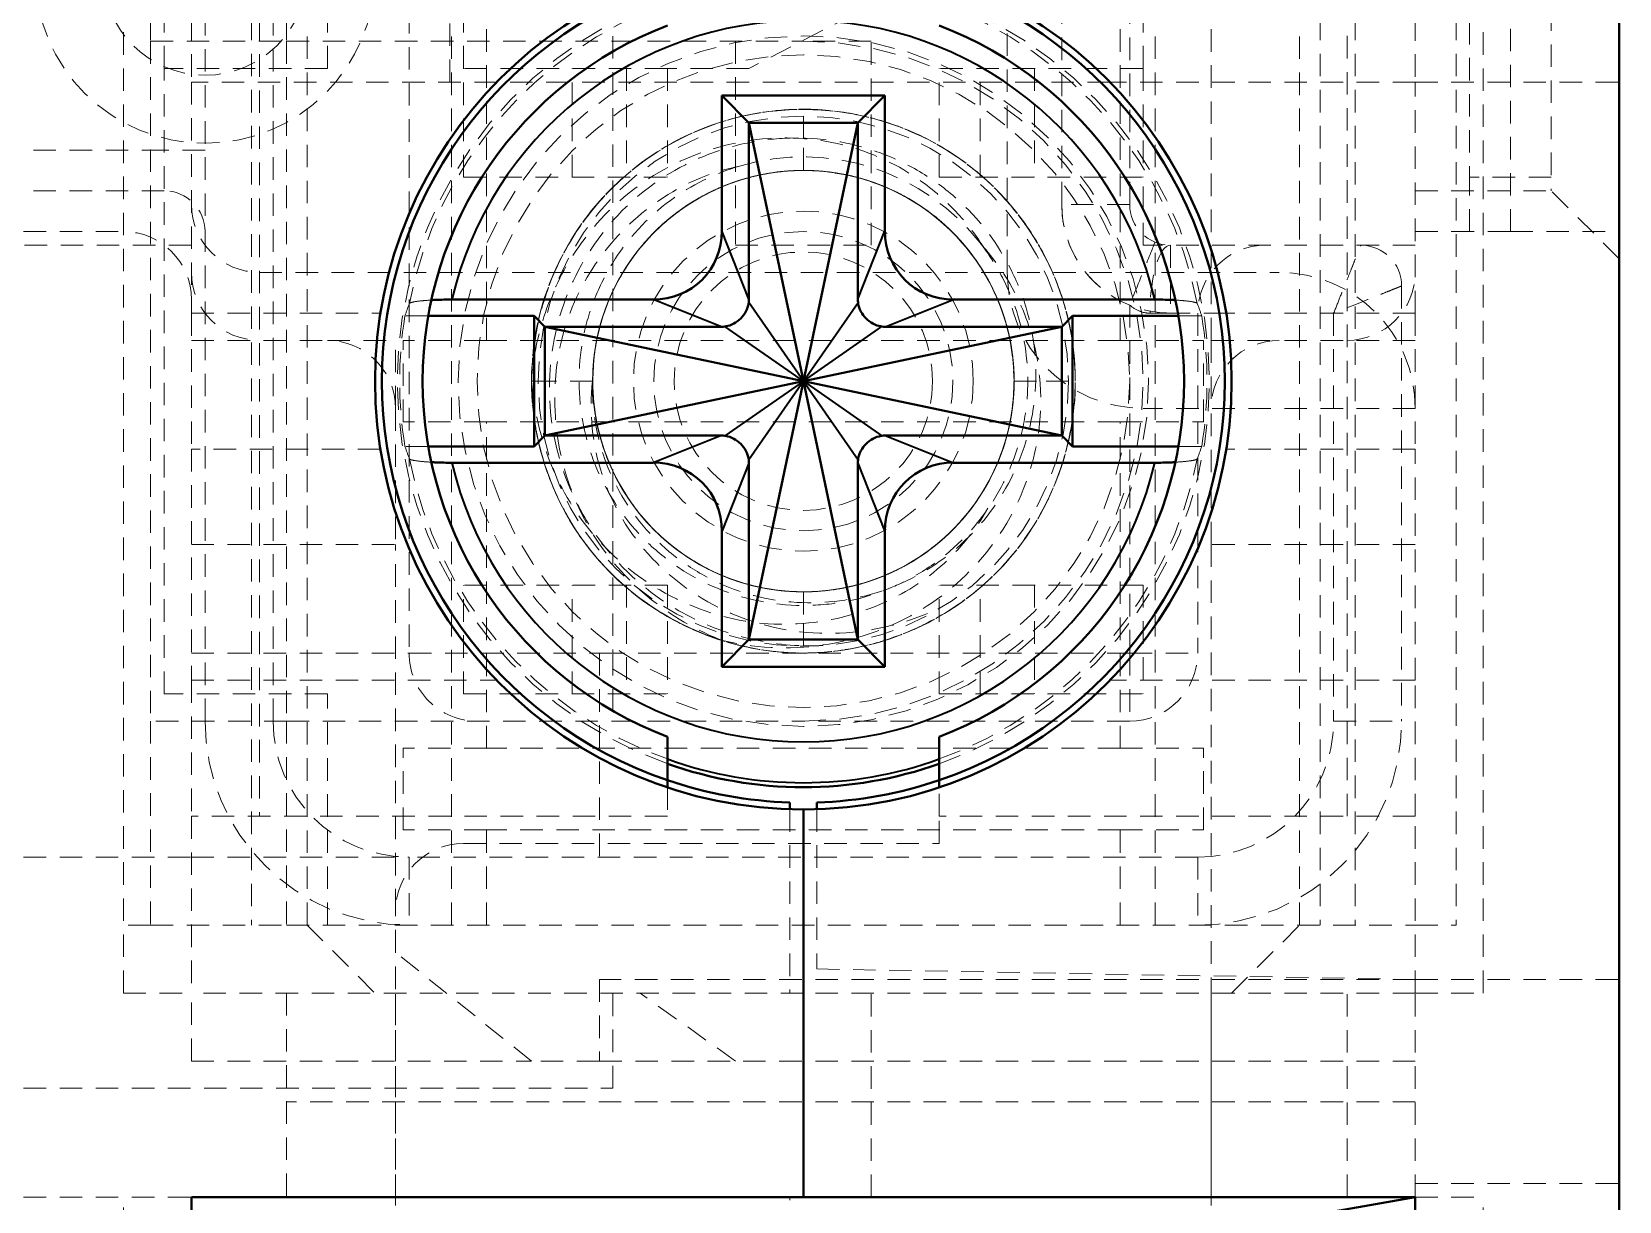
# Model space of a CAD drawing. Header units: inches. Extents: x 6934 to 18973, y 4254 to 7629.
# Drawn here: x 17143.8 to 17155.48, y 4845.72 to 4854.32 of the extents above; entities that cross this region are included whole.
import ezdxf

# ---------------------------------------------------------------- set-up
doc = ezdxf.new("R2010")
doc.units = ezdxf.units.IN
doc.header["$MEASUREMENT"] = 0
doc.linetypes.add('입력 정류부 ASSY$0$DASHED', pattern=[0.2067, 0.1654, -0.0413])
for name, color, linetype, lineweight, true_color in [('입력 정류부 ASSY$0$가려진 것(ISO)', 2, '입력 정류부 ASSY$0$DASHED', 18, 0xffff00), ('입력 정류부 ASSY$0$가려진 좁은 것(ISO)', 2, '입력 정류부 ASSY$0$DASHED', 18, 0xffff00), ('입력 정류부 ASSY$0$가시적인 것(ISO)', 3, 'Continuous', 40, 0x00ff00), ('입력 정류부 ASSY$0$가시적인 좁은 것(ISO)', 3, 'Continuous', 35, 0x00ff00)]:
    doc.layers.add(name, color=color, linetype=linetype, lineweight=lineweight, true_color=true_color)

# ---------------------------------------------------------------- blocks, each defined once
blk = doc.blocks.new('입력 정류부 ASSY')
at = {"layer": '입력 정류부 ASSY$0$가려진 것(ISO)'}
for p, q in [((491.004, 589.24), (491.004, 602.69)), ((492.504, 602.69), (492.504, 589.74)), ((497.904, 594.04), (497.904, 596.74)), ((500.604, 592.84), (500.604, 596.64)), ((497.804, 593.04), (497.804, 596.44)), ((500.904, 596.34), (500.904, 593.14)), ((500.304, 596.24), (500.304, 593.24)), ((490.404, 587.24), (490.404, 596.04)), ((500.404, 587.24), (500.404, 596.04)), ((490.604, 595.74), (490.604, 594.24)), ((491.904, 594.04), (491.904, 595.74)), ((500.204, 595.74), (500.204, 587.74)), ((492.904, 594.04), (492.904, 595.54)), ((497.904, 595.54), (495.004, 594.04)), ((496.904, 592.54), (496.904, 595.54)), ((498.404, 592.04), (498.404, 595.54)), ((492.804, 593.94), (492.804, 595.34)), ((491.754, 587.74), (491.754, 595.104)), ((499.054, 587.74), (499.054, 595.104)), ((490.904, 594.94), (490.904, 593.94)), ((499.904, 594.94), (499.904, 593.94)), ((490.604, 594.24), (491.604, 594.24)), ((490.604, 594.24), (490.604, 589.24)), ((491.604, 594.24), (491.604, 589.24)), ((491.604, 594.24), (495.404, 594.24)), ((494.904, 594.24), (494.904, 592.74)), ((495.904, 594.24), (495.404, 594.24)), ((495.904, 592.74), (495.904, 594.24)), ((491.904, 594.04), (490.704, 594.04)), ((490.704, 589.44), (490.704, 594.04)), ((492.904, 593.24), (492.904, 594.04)), ((494.404, 594.04), (492.904, 594.04)), ((493.704, 593.24), (493.704, 594.04)), ((495.004, 594.04), (494.404, 594.04)), ((494.404, 594.04), (494.404, 593.24)), ((496.404, 593.24), (496.404, 594.04)), ((497.904, 594.04), (496.404, 594.04)), ((497.104, 594.04), (497.104, 593.24)), ((497.904, 594.04), (497.904, 593.24)), ((490.904, 593.94), (490.904, 592.24)), ((493.15, 593.94), (490.904, 593.94)), ((497.659, 593.94), (493.15, 593.94)), ((499.904, 593.94), (497.659, 593.94)), ((499.904, 592.24), (499.904, 593.94)), ((499.904, 593.94), (501.404, 593.94)), ((492.904, 593.24), (494.404, 593.24)), ((496.404, 593.24), (497.904, 593.24)), ((497.904, 592.74), (497.904, 593.24)), ((500.304, 592.84), (500.304, 593.24)), ((500.904, 593.24), (500.304, 593.24)), ((490.704, 593.14), (488.05, 593.14)), ((499.904, 593.14), (500.904, 593.14)), ((501.404, 592.64), (500.904, 593.14)), ((489.404, 592.84), (490.404, 592.84)), ((490.904, 592.74), (489.404, 592.74)), ((494.904, 592.74), (495.904, 592.74)), ((499.904, 592.74), (497.904, 592.74)), ((499.904, 592.84), (500.204, 592.84)), ((500.604, 592.84), (500.204, 592.84)), ((500.604, 592.84), (501.404, 592.84)), ((491.404, 592.54), (498.904, 592.54)), ((499.804, 592.44), (499.804, 589.24)), ((490.904, 592.24), (490.904, 591.24)), ((490.904, 592.24), (492.294, 592.24)), ((492.646, 592.22), (492.475, 592.22)), ((498.334, 592.22), (498.163, 592.22)), ((498.304, 592.24), (498.304, 589.74)), ((499.904, 592.24), (498.514, 592.24)), ((499.904, 592.24), (499.904, 591.24)), ((490.904, 592.04), (491.904, 592.04)), ((491.904, 592.04), (492.404, 592.04)), ((492.404, 591.54), (492.404, 592.04)), ((492.462, 591.44), (492.462, 592.04)), ((493.075, 592.04), (492.462, 592.04)), ((497.734, 592.04), (493.075, 592.04)), ((497.734, 592.04), (498.346, 592.04)), ((498.346, 591.44), (498.346, 592.04)), ((498.404, 592.04), (498.404, 591.54)), ((498.404, 592.04), (498.904, 592.04)), ((499.904, 592.04), (498.904, 592.04)), ((492.404, 591.54), (492.404, 590.54)), ((499.904, 591.54), (497.904, 591.54)), ((498.404, 590.54), (498.404, 591.54)), ((493.075, 591.44), (492.462, 591.44)), ((497.734, 591.44), (493.075, 591.44)), ((497.734, 591.44), (498.346, 591.44)), ((490.904, 591.24), (490.904, 589.54)), ((492.294, 591.24), (490.904, 591.24)), ((492.646, 591.26), (492.475, 591.26)), ((498.334, 591.26), (498.163, 591.26)), ((499.904, 591.24), (498.514, 591.24)), ((499.904, 589.54), (499.904, 591.24)), ((490.904, 590.54), (492.404, 590.54)), ((492.404, 587.84), (492.404, 590.54)), ((499.904, 590.54), (498.404, 590.54)), ((498.404, 590.54), (498.404, 585.677)), ((492.904, 589.44), (492.904, 590.24)), ((494.404, 590.24), (492.904, 590.24)), ((493.704, 589.44), (493.704, 590.24)), ((494.404, 590.24), (494.404, 589.44)), ((496.404, 589.44), (496.404, 590.24)), ((497.904, 590.24), (496.404, 590.24)), ((497.104, 590.24), (497.104, 589.44)), ((497.904, 590.24), (497.904, 589.44)), ((490.904, 589.74), (492.504, 589.74)), ((493.904, 589.74), (493.904, 588.24)), ((490.904, 589.54), (490.904, 588.54)), ((490.904, 589.54), (493.15, 589.54)), ((499.904, 589.54), (497.659, 589.54)), ((499.904, 588.54), (499.904, 589.54)), ((491.904, 589.44), (490.704, 589.44)), ((491.904, 587.74), (491.904, 589.44)), ((492.904, 589.44), (494.404, 589.44)), ((496.404, 589.44), (497.904, 589.44)), ((490.604, 589.24), (490.604, 587.74)), ((491.604, 589.24), (490.604, 589.24)), ((491.604, 589.24), (495.404, 589.24)), ((497.804, 589.24), (495.404, 589.24)), ((492.462, 588.44), (492.462, 589.04)), ((493.075, 589.04), (492.462, 589.04)), ((497.734, 589.04), (493.075, 589.04)), ((497.734, 589.04), (498.346, 589.04)), ((498.346, 588.44), (498.346, 589.04)), ((494.404, 588.753), (494.404, 588.54)), ((496.404, 588.54), (496.404, 588.753)), ((490.904, 588.54), (490.904, 587.24)), ((494.404, 588.54), (490.904, 588.54)), ((495.304, 588.592), (495.304, 587.24)), ((495.504, 588.592), (495.504, 587.417)), ((496.404, 588.34), (496.404, 588.54)), ((499.904, 588.54), (496.404, 588.54)), ((499.904, 587.24), (499.904, 588.54)), ((493.075, 588.44), (492.462, 588.44)), ((497.734, 588.44), (493.075, 588.44)), ((497.734, 588.44), (498.346, 588.44)), ((492.904, 588.34), (496.404, 588.34)), ((489.404, 588.24), (490.904, 588.24)), ((490.904, 588.24), (492.504, 588.24)), ((492.404, 587.54), (492.404, 587.84)), ((490.604, 587.74), (491.604, 587.74)), ((491.604, 587.74), (499.904, 587.74)), ((491.754, 587.74), (492.254, 587.24)), ((498.554, 587.24), (499.054, 587.74)), ((499.904, 587.74), (500.204, 587.74)), ((493.404, 586.74), (492.404, 587.54)), ((492.404, 585.677), (492.404, 587.54)), ((495.504, 587.417), (499.904, 587.34)), ((493.904, 587.34), (493.904, 586.74)), ((499.904, 587.34), (493.904, 587.34)), ((499.904, 587.34), (501.404, 587.34)), ((490.404, 587.24), (490.904, 587.24)), ((490.904, 586.74), (490.904, 587.24)), ((495.404, 587.24), (490.904, 587.24)), ((491.604, 587.24), (491.604, 585.74)), ((492.404, 585.74), (492.404, 587.24)), ((494.004, 586.54), (494.004, 587.24)), ((494.904, 586.74), (494.204, 587.24)), ((499.904, 587.24), (495.404, 587.24)), ((498.404, 585.74), (498.404, 587.24)), ((498.404, 585.74), (498.404, 587.24)), ((499.404, 585.74), (499.404, 587.24)), ((499.904, 585.74), (499.904, 587.24)), ((499.904, 585.74), (499.904, 587.24)), ((499.904, 587.24), (500.404, 587.24)), ((490.904, 586.74), (493.404, 586.74)), ((493.904, 586.74), (493.404, 586.74)), ((493.904, 586.74), (494.904, 586.74)), ((499.904, 586.74), (494.904, 586.74)), ((489.404, 586.54), (494.004, 586.54)), ((499.904, 586.44), (491.604, 586.44)), ((489.404, 585.74), (490.904, 585.74)), ((490.404, 576.74), (490.404, 585.74)), ((495.304, 584.389), (495.304, 585.74)), ((499.904, 585.84), (501.404, 585.84)), ((499.904, 585.74), (500.404, 585.74)), ((500.404, 576.74), (500.404, 585.74))]:
    blk.add_line(p, q, dxfattribs=at)
for centre, radius in [((491.004, 594.74), 0.75), ((495.404, 591.74), 2.539), ((495.404, 591.74), 2.4), ((495.404, 591.74), 1.95), ((495.404, 591.74), 1.25), ((495.404, 591.74), 1.1), ((495.404, 591.74), 0.95)]:
    blk.add_circle(centre, radius, dxfattribs=at)
for centre, radius, start, end in [((495.404, 591.74), 2.986, 109.5668, 250.4332), ((495.404, 591.74), 2.986, 289.5668, 70.4332), ((495.404, 591.74), 2.5, 270, 90), ((495.404, 591.74), 1.65, 37.486, 106.5238), ((495.404, 591.74), 1.55, 180.0859, 180), ((490.704, 592.84), 0.3, 0.0041, 90), ((491.404, 593.04), 0.5, 180, 270), ((498.104, 593.04), 0.3, 180, 270), ((490.404, 592.34), 0.5, 0, 90), ((498.804, 592.24), 0.5, 90.0006, 180), ((499.504, 592.44), 0.3, 0, 90), ((491.404, 592.54), 0.5, 180, 270), ((497.904, 592.54), 1, 180, 270), ((498.904, 591.54), 1, 0, 90), ((499.404, 592.54), 0.5, 270, 0), ((495.404, 591.74), 2.969, 170.6948, 189.3052), ((495.404, 591.74), 2.969, 350.6948, 9.3052), ((491.904, 591.54), 0.5, 0, 90), ((498.904, 591.54), 0.5, 90, 180), ((493.004, 589.74), 0.5, 180, 270.0001), ((497.804, 589.74), 0.5, 270, 0), ((492.504, 589.24), 1.5, 180, 270), ((498.304, 589.24), 1.5, 270, 360), ((492.904, 587.84), 0.5, 90, 180)]:
    blk.add_arc(centre, radius, start, end, dxfattribs=at)
for centre, major_axis, start_param, end_param in [((760.957, 591.338), (-268.637, -0.023), 6.245907, 6.249295), ((229.851, 591.338), (268.637, -0.023), 0.03389, 0.037279), ((760.957, 592.143), (-268.637, 0.023), 0.03389, 0.037279), ((229.851, 592.143), (268.637, 0.023), 6.245907, 6.249295)]:
    blk.add_ellipse(centre, major_axis=major_axis, ratio=0.099501, start_param=start_param, end_param=end_param, dxfattribs=at)
for points, knots in [([(493.406, 591.74), (493.406, 591.589), (493.423, 591.438), (493.49, 591.149), (493.537, 591.012), (493.654, 590.765), (493.721, 590.653), (493.876, 590.444), (493.963, 590.348), (494.259, 590.082), (494.496, 589.941), (494.873, 589.809), (495, 589.778), (495.424, 589.718), (495.67, 589.751), (496.095, 589.848), (496.337, 589.955), (496.668, 590.185), (496.778, 590.28), (497.065, 590.591), (497.198, 590.824), (497.322, 591.168), (497.353, 591.282), (497.403, 591.573), (497.411, 591.753), (497.368, 592.224), (497.279, 592.468), (497.077, 592.854), (496.945, 593.031), (496.688, 593.279), (496.578, 593.364), (496.305, 593.536), (496.136, 593.61), (495.707, 593.733), (495.439, 593.754), (495.016, 593.708), (494.855, 593.67), (494.443, 593.516), (494.24, 593.378), (493.947, 593.119), (493.823, 592.976), (493.632, 592.679), (493.559, 592.528), (493.411, 592.085), (493.396, 591.823), (493.421, 591.459), (493.448, 591.307), (493.529, 591.038), (493.577, 590.921), (493.68, 590.724), (493.73, 590.642), (493.842, 590.488), (493.904, 590.415), (494.06, 590.255), (494.158, 590.173), (494.481, 589.95), (494.729, 589.841), (495.082, 589.765), (495.177, 589.751), (495.394, 589.737), (495.516, 589.74), (495.763, 589.77), (495.888, 589.797), (496.163, 589.885), (496.311, 589.953), (496.63, 590.148), (496.833, 590.309), (497.167, 590.761), (497.282, 591.008), (497.384, 591.425), (497.403, 591.586), (497.403, 591.901), (497.386, 592.053), (497.315, 592.348), (497.264, 592.489), (497.08, 592.858), (496.917, 593.072), (496.624, 593.329), (496.522, 593.403), (496.299, 593.534), (496.178, 593.589), (495.934, 593.672), (495.81, 593.701), (495.528, 593.74), (495.369, 593.744), (494.999, 593.709), (494.745, 593.652), (494.315, 593.427), (494.161, 593.316), (493.823, 592.993), (493.675, 592.771), (493.468, 592.305), (493.412, 592.051), (493.401, 591.53), (493.446, 591.268), (493.624, 590.8), (493.757, 590.57), (494.066, 590.247), (494.189, 590.145), (494.468, 589.967), (494.625, 589.893), (494.788, 589.839)], [-3.390178, -3.390178, -3.390178, -3.390178, -3.371636, -3.371636, -3.353997, -3.353997, -3.338157, -3.338157, -3.322382, -3.322382, -3.289638, -3.289638, -3.273696, -3.273696, -3.237281, -3.237281, -3.184004, -3.184004, -3.154198, -3.154198, -3.097138, -3.097138, -3.070006, -3.070006, -3.029066, -3.029066, -2.960825, -2.960825, -2.892156, -2.892156, -2.848915, -2.848915, -2.790998, -2.790998, -2.707711, -2.707711, -2.655539, -2.655539, -2.56855, -2.56855, -2.487686, -2.487686, -2.416001, -2.416001, -2.286286, -2.286286, -2.191721, -2.191721, -2.113793, -2.113793, -2.054865, -2.054865, -1.996119, -1.996119, -1.91739, -1.91739, -1.753633, -1.753633, -1.694344, -1.694344, -1.618881, -1.618881, -1.539938, -1.539938, -1.439192, -1.439192, -1.307156, -1.307156, -1.188354, -1.188354, -1.11572, -1.11572, -1.047455, -1.047455, -0.980954, -0.980954, -0.86399, -0.86399, -0.807694, -0.807694, -0.748738, -0.748738, -0.691828, -0.691828, -0.621275, -0.621275, -0.525499, -0.525499, -0.46514, -0.46514, -0.375145, -0.375145, -0.280571, -0.280571, -0.186369, -0.186369, -0.099543, -0.099543, -0.051517, -0.051517, 0, 0, 0, 0]), ([(493.405, 591.741), (493.405, 591.543), (493.435, 591.346), (493.55, 590.968), (493.634, 590.788), (493.818, 590.515), (493.903, 590.414), (494.165, 590.155), (494.379, 590.002), (494.778, 589.835), (494.927, 589.792), (495.206, 589.746), (495.333, 589.738), (495.72, 589.75), (495.979, 589.809), (496.359, 589.976), (496.492, 590.055), (496.719, 590.228), (496.815, 590.318), (497.071, 590.608), (497.202, 590.831), (497.352, 591.251), (497.417, 591.506), (497.39, 592.079), (497.331, 592.34), (497.151, 592.724), (497.074, 592.851), (496.904, 593.069), (496.816, 593.162), (496.522, 593.418), (496.29, 593.55), (495.924, 593.675), (495.801, 593.704), (495.373, 593.764), (495.119, 593.727), (494.682, 593.623), (494.454, 593.514), (493.997, 593.198), (493.832, 592.99), (493.6, 592.631), (493.495, 592.392), (493.417, 591.995), (493.404, 591.868), (493.404, 591.614), (493.417, 591.487), (493.491, 591.107), (493.591, 590.861), (493.873, 590.429), (494.05, 590.246), (494.366, 590.027), (494.478, 589.964), (494.786, 589.828), (494.988, 589.774), (495.455, 589.724), (495.715, 589.748), (496.195, 589.889), (496.432, 590.004), (496.751, 590.257), (496.844, 590.347), (497.016, 590.548), (497.093, 590.661), (497.282, 591.008), (497.362, 591.262), (497.42, 591.774), (497.4, 592.028), (497.296, 592.399), (497.25, 592.519), (497.097, 592.824), (496.972, 592.998), (496.732, 593.242), (496.631, 593.326), (496.316, 593.537), (496.085, 593.635), (495.573, 593.751), (495.307, 593.753), (494.931, 593.688), (494.802, 593.651), (494.436, 593.508), (494.214, 593.366), (493.837, 593.01), (493.688, 592.799), (493.526, 592.431), (493.482, 592.296), (493.423, 592.02), (493.408, 591.88), (493.407, 591.74)], [0.000007, 0.000007, 0.000007, 0.000007, 0.059582, 0.059582, 0.118821, 0.118821, 0.158155, 0.158155, 0.229336, 0.229336, 0.268735, 0.268735, 0.301028, 0.301028, 0.366976, 0.366976, 0.406311, 0.406311, 0.439283, 0.439283, 0.504207, 0.504207, 0.552518, 0.552518, 0.589706, 0.589706, 0.609756, 0.609756, 0.626991, 0.626991, 0.662667, 0.662667, 0.679781, 0.679781, 0.721417, 0.721417, 0.783482, 0.783482, 0.869921, 0.869921, 0.97609, 0.97609, 1.024938, 1.024938, 1.073527, 1.073527, 1.173463, 1.173463, 1.271705, 1.271705, 1.321067, 1.321067, 1.401021, 1.401021, 1.502193, 1.502193, 1.59454, 1.59454, 1.637187, 1.637187, 1.682247, 1.682247, 1.768915, 1.768915, 1.854267, 1.854267, 1.897098, 1.897098, 1.967955, 1.967955, 2.011749, 2.011749, 2.094026, 2.094026, 2.186933, 2.186933, 2.23734, 2.23734, 2.334908, 2.334908, 2.433523, 2.433523, 2.487015, 2.487015, 2.540015, 2.540015, 2.540015, 2.540015]), ([(496.738, 592.712), (496.681, 592.804), (496.615, 592.891), (496.455, 593.064), (496.36, 593.148), (496.12, 593.316), (495.922, 593.427), (495.451, 593.532), (495.216, 593.546), (494.731, 593.463), (494.505, 593.377), (494.04, 593.089), (493.872, 592.894), (493.665, 592.61), (493.58, 592.45), (493.456, 592.106), (493.417, 591.925), (493.405, 591.741)], [0.0045848, 0.0045848, 0.0045848, 0.0045848, 0.0372467, 0.0372467, 0.0751879, 0.0751879, 0.1248691, 0.1248691, 0.1621487, 0.1621487, 0.1969453, 0.1969453, 0.2422713, 0.2422713, 0.2904655, 0.2904655, 0.3390433, 0.3390433, 0.3390433, 0.3390433]), ([(493.854, 591.738), (493.85, 591.604), (493.863, 591.471), (493.923, 591.209), (493.97, 591.083), (494.128, 590.782), (494.259, 590.619), (494.498, 590.419), (494.584, 590.36), (494.861, 590.208), (495.064, 590.143), (495.486, 590.097), (495.699, 590.115), (496.107, 590.231), (496.3, 590.329), (496.641, 590.595), (496.784, 590.762), (497.002, 591.145), (497.073, 591.358), (497.128, 591.8), (497.112, 592.025), (497.024, 592.348), (496.984, 592.453), (496.839, 592.746), (496.703, 592.933), (496.433, 593.168), (496.339, 593.235), (496.14, 593.35), (496.034, 593.398), (495.708, 593.508), (495.478, 593.539), (495.133, 593.519), (495.018, 593.501), (494.792, 593.442), (494.682, 593.402), (494.361, 593.249), (494.169, 593.105), (493.847, 592.746), (493.722, 592.535), (493.562, 592.081), (493.528, 591.841), (493.55, 591.359), (493.609, 591.121), (493.763, 590.789), (493.826, 590.681), (494.044, 590.382), (494.226, 590.214), (494.579, 589.994), (494.735, 589.924), (495.063, 589.826), (495.233, 589.799), (495.404, 589.794)], [-1.467475, -1.467475, -1.467475, -1.467475, -1.421358, -1.421358, -1.374964, -1.374964, -1.303542, -1.303542, -1.267757, -1.267757, -1.194711, -1.194711, -1.122411, -1.122411, -1.049221, -1.049221, -0.974178, -0.974178, -0.897563, -0.897563, -0.821369, -0.821369, -0.782976, -0.782976, -0.709701, -0.709701, -0.675322, -0.675322, -0.64062, -0.64062, -0.571763, -0.571763, -0.536741, -0.536741, -0.501709, -0.501709, -0.430115, -0.430115, -0.35782, -0.35782, -0.286329, -0.286329, -0.213765, -0.213765, -0.176539, -0.176539, -0.102866, -0.102866, -0.051425, -0.051425, -0.000047, -0.000047, -0.000047, -0.000047]), ([(494.788, 589.84), (494.583, 589.924), (494.391, 590.041), (494.082, 590.309), (493.935, 590.472), (493.694, 590.902), (493.617, 591.145), (493.562, 591.619), (493.576, 591.85), (493.697, 592.312), (493.805, 592.508), (494.044, 592.83), (494.2, 592.977), (494.557, 593.209), (494.743, 593.283), (494.935, 593.321)], [0.0000368, 0.0000368, 0.0000368, 0.0000368, 0.066496, 0.066496, 0.1229128, 0.1229128, 0.1807284, 0.1807284, 0.2333007, 0.2333007, 0.29152, 0.29152, 0.3555191, 0.3555191, 0.4215744, 0.4215744, 0.4215744, 0.4215744]), ([(494.935, 593.322), (494.752, 593.268), (494.58, 593.183), (494.256, 592.944), (494.111, 592.787), (493.943, 592.515), (493.896, 592.418), (493.821, 592.218), (493.794, 592.115), (493.742, 591.8), (493.748, 591.586), (493.818, 591.275), (493.851, 591.173), (493.972, 590.898), (494.082, 590.735), (494.291, 590.518), (494.372, 590.449), (494.546, 590.327), (494.638, 590.275), (494.93, 590.146), (495.14, 590.098), (495.46, 590.088), (495.567, 590.095), (495.881, 590.146), (496.081, 590.221), (496.354, 590.386), (496.44, 590.451), (496.597, 590.595), (496.669, 590.675), (496.857, 590.93), (496.949, 591.122), (497.028, 591.429), (497.045, 591.535), (497.063, 591.831), (497.041, 592.022), (496.959, 592.302), (496.922, 592.395), (496.831, 592.575), (496.777, 592.661), (496.716, 592.742)], [-0.8404494, -0.8404494, -0.8404494, -0.8404494, -0.783137, -0.783137, -0.7194337, -0.7194337, -0.687226, -0.687226, -0.6552146, -0.6552146, -0.5913606, -0.5913606, -0.5594308, -0.5594308, -0.5008563, -0.5008563, -0.4689192, -0.4689192, -0.4371665, -0.4371665, -0.3730272, -0.3730272, -0.3409886, -0.3409886, -0.2773983, -0.2773983, -0.2451589, -0.2451589, -0.21318, -0.21318, -0.1498121, -0.1498121, -0.1178841, -0.1178841, -0.0605763, -0.0605763, -0.0304348, -0.0304348, -0.0000152, -0.0000152, -0.0000152, -0.0000152]), ([(495.404, 593.29), (495.282, 593.29), (495.16, 593.276), (494.921, 593.218), (494.806, 593.175), (494.522, 593.028), (494.363, 592.904), (494.073, 592.571), (493.984, 592.38), (493.872, 592.04), (493.844, 591.844), (493.871, 591.436), (493.926, 591.235), (494.106, 590.869), (494.23, 590.708), (494.535, 590.443), (494.711, 590.34), (495.127, 590.196), (495.336, 590.183), (495.7, 590.207), (495.892, 590.256), (496.253, 590.427), (496.42, 590.553), (496.654, 590.813), (496.779, 590.98), (496.931, 591.409), (496.961, 591.612), (496.943, 592.022), (496.892, 592.219), (496.719, 592.582), (496.602, 592.743), (496.289, 593.034), (496.103, 593.134), (495.781, 593.252), (495.583, 593.298), (495.148, 593.282), (494.946, 593.234), (494.574, 593.065), (494.408, 592.945), (494.135, 592.65), (494.028, 592.479), (493.869, 592.067), (493.851, 591.856), (493.86, 591.555), (493.883, 591.348), (494.067, 590.931), (494.187, 590.761), (494.452, 590.507), (494.617, 590.383), (495.03, 590.224), (495.23, 590.188), (495.667, 590.194), (495.866, 590.252), (496.199, 590.397), (496.363, 590.507), (496.637, 590.781), (496.748, 590.945), (496.893, 591.278), (496.95, 591.477), (496.957, 591.914), (496.921, 592.115), (496.761, 592.528), (496.637, 592.693), (496.384, 592.957), (496.213, 593.077), (495.796, 593.261), (495.589, 593.284), (495.288, 593.294), (495.078, 593.275), (494.666, 593.117), (494.495, 593.01), (494.199, 592.736), (494.079, 592.57), (493.911, 592.198), (493.863, 591.997), (493.847, 591.562), (493.892, 591.364), (494.01, 591.042), (494.11, 590.856), (494.401, 590.543), (494.563, 590.425), (494.925, 590.252), (495.122, 590.202), (495.532, 590.183), (495.735, 590.214), (496.165, 590.366), (496.332, 590.491), (496.592, 590.725), (496.717, 590.892), (496.889, 591.253), (496.937, 591.445), (496.961, 591.809), (496.949, 592.018), (496.804, 592.434), (496.702, 592.609), (496.437, 592.915), (496.275, 593.038), (495.909, 593.219), (495.709, 593.273), (495.3, 593.301), (495.105, 593.272), (494.765, 593.161), (494.573, 593.072), (494.24, 592.782), (494.116, 592.623), (493.97, 592.339), (493.926, 592.223), (493.869, 591.985), (493.855, 591.863), (493.855, 591.74)], [-3.71751, -3.71751, -3.71751, -3.71751, -3.680765, -3.680765, -3.643813, -3.643813, -3.584064, -3.584064, -3.510267, -3.510267, -3.424595, -3.424595, -3.339463, -3.339463, -3.254377, -3.254377, -3.171458, -3.171458, -3.071401, -3.071401, -2.95727, -2.95727, -2.837433, -2.837433, -2.752805, -2.752805, -2.685785, -2.685785, -2.616291, -2.616291, -2.550204, -2.550204, -2.471868, -2.471868, -2.398672, -2.398672, -2.334832, -2.334832, -2.270057, -2.270057, -2.207551, -2.207551, -2.130572, -2.130572, -2.067948, -2.067948, -2.017175, -2.017175, -1.976711, -1.976711, -1.943475, -1.943475, -1.903979, -1.903979, -1.85879, -1.85879, -1.813602, -1.813602, -1.774105, -1.774105, -1.740869, -1.740869, -1.700406, -1.700406, -1.649633, -1.649633, -1.587009, -1.587009, -1.510029, -1.510029, -1.447524, -1.447524, -1.382749, -1.382749, -1.318909, -1.318909, -1.245713, -1.245713, -1.167376, -1.167376, -1.10129, -1.10129, -1.031796, -1.031796, -0.964776, -0.964776, -0.880148, -0.880148, -0.760311, -0.760311, -0.64618, -0.64618, -0.546123, -0.546123, -0.463204, -0.463204, -0.378118, -0.378118, -0.292986, -0.292986, -0.207313, -0.207313, -0.133516, -0.133516, -0.073768, -0.073768, -0.036816, -0.036816, -0.000071, -0.000071, -0.000071, -0.000071]), ([(496.954, 591.74), (496.954, 591.863), (496.94, 591.985), (496.882, 592.223), (496.839, 592.339), (496.692, 592.623), (496.568, 592.782), (496.235, 593.072), (496.044, 593.161), (495.704, 593.272), (495.508, 593.301), (495.1, 593.273), (494.899, 593.219), (494.534, 593.038), (494.372, 592.915), (494.107, 592.609), (494.005, 592.434), (493.86, 592.018), (493.847, 591.809), (493.871, 591.445), (493.92, 591.253), (494.091, 590.892), (494.217, 590.725), (494.477, 590.491), (494.644, 590.366), (495.073, 590.214), (495.276, 590.183), (495.686, 590.202), (495.884, 590.252), (496.246, 590.425), (496.407, 590.543), (496.698, 590.856), (496.798, 591.042), (496.916, 591.364), (496.962, 591.562), (496.946, 591.997), (496.898, 592.198), (496.729, 592.57), (496.609, 592.736), (496.314, 593.01), (496.143, 593.117), (495.731, 593.275), (495.52, 593.294), (495.219, 593.284), (495.012, 593.261), (494.595, 593.077), (494.425, 592.957), (494.171, 592.693), (494.047, 592.528), (493.888, 592.115), (493.852, 591.914), (493.858, 591.477), (493.916, 591.278), (494.061, 590.945), (494.171, 590.781), (494.445, 590.507), (494.609, 590.397), (494.942, 590.252), (495.141, 590.194), (495.578, 590.188), (495.779, 590.224), (496.192, 590.383), (496.357, 590.507), (496.622, 590.761), (496.742, 590.931), (496.925, 591.348), (496.948, 591.555), (496.958, 591.856), (496.939, 592.067), (496.781, 592.479), (496.674, 592.65), (496.4, 592.945), (496.234, 593.065), (495.862, 593.234), (495.661, 593.282), (495.226, 593.298), (495.028, 593.252), (494.706, 593.134), (494.52, 593.034), (494.207, 592.743), (494.089, 592.582), (493.916, 592.219), (493.866, 592.022), (493.847, 591.612), (493.878, 591.409), (494.03, 590.98), (494.155, 590.813), (494.389, 590.553), (494.556, 590.427), (494.917, 590.256), (495.109, 590.207), (495.473, 590.183), (495.682, 590.196), (496.098, 590.34), (496.274, 590.443), (496.579, 590.708), (496.702, 590.869), (496.883, 591.235), (496.937, 591.436), (496.965, 591.844), (496.936, 592.04), (496.825, 592.38), (496.736, 592.571), (496.446, 592.904), (496.287, 593.028), (496.003, 593.175), (495.887, 593.218), (495.649, 593.276), (495.527, 593.29), (495.404, 593.29)], [-3.717517, -3.717517, -3.717517, -3.717517, -3.680772, -3.680772, -3.64382, -3.64382, -3.584071, -3.584071, -3.510274, -3.510274, -3.424602, -3.424602, -3.339469, -3.339469, -3.254383, -3.254383, -3.171464, -3.171464, -3.071407, -3.071407, -2.957276, -2.957276, -2.837439, -2.837439, -2.752811, -2.752811, -2.685791, -2.685791, -2.616296, -2.616296, -2.55021, -2.55021, -2.471873, -2.471873, -2.398677, -2.398677, -2.334837, -2.334837, -2.270062, -2.270062, -2.207556, -2.207556, -2.130577, -2.130577, -2.067952, -2.067952, -2.017179, -2.017179, -1.976716, -1.976716, -1.94348, -1.94348, -1.903983, -1.903983, -1.858795, -1.858795, -1.813606, -1.813606, -1.77411, -1.77411, -1.740874, -1.740874, -1.70041, -1.70041, -1.649637, -1.649637, -1.587013, -1.587013, -1.510033, -1.510033, -1.447528, -1.447528, -1.382752, -1.382752, -1.318913, -1.318913, -1.245717, -1.245717, -1.16738, -1.16738, -1.101293, -1.101293, -1.031799, -1.031799, -0.964779, -0.964779, -0.880151, -0.880151, -0.760313, -0.760313, -0.646183, -0.646183, -0.546126, -0.546126, -0.463207, -0.463207, -0.37812, -0.37812, -0.292988, -0.292988, -0.207315, -0.207315, -0.133518, -0.133518, -0.073769, -0.073769, -0.036817, -0.036817, -0.000073, -0.000073, -0.000073, -0.000073]), ([(495.404, 590.191), (495.527, 590.191), (495.649, 590.205), (495.888, 590.262), (496.003, 590.306), (496.287, 590.452), (496.446, 590.576), (496.736, 590.909), (496.825, 591.101), (496.936, 591.441), (496.965, 591.636), (496.937, 592.045), (496.883, 592.245), (496.702, 592.611), (496.579, 592.772), (496.274, 593.038), (496.098, 593.14), (495.682, 593.284), (495.473, 593.297), (495.109, 593.273), (494.917, 593.225), (494.556, 593.053), (494.389, 592.928), (494.155, 592.668), (494.03, 592.501), (493.878, 592.071), (493.847, 591.868), (493.866, 591.458), (493.916, 591.261), (494.089, 590.899), (494.207, 590.737), (494.52, 590.446), (494.706, 590.346), (495.028, 590.228), (495.226, 590.183), (495.661, 590.199), (495.862, 590.247), (496.234, 590.415), (496.4, 590.535), (496.674, 590.831), (496.781, 591.002), (496.939, 591.414), (496.958, 591.624), (496.948, 591.925), (496.925, 592.132), (496.742, 592.549), (496.622, 592.72), (496.357, 592.973), (496.192, 593.097), (495.779, 593.257), (495.578, 593.293), (495.141, 593.286), (494.942, 593.229), (494.609, 593.084), (494.445, 592.973), (494.171, 592.699), (494.061, 592.535), (493.916, 592.202), (493.858, 592.003), (493.852, 591.566), (493.888, 591.366), (494.047, 590.953), (494.171, 590.788), (494.425, 590.523), (494.595, 590.403), (495.012, 590.219), (495.219, 590.196), (495.52, 590.187), (495.731, 590.205), (496.143, 590.364), (496.314, 590.471), (496.609, 590.744), (496.729, 590.91), (496.898, 591.282), (496.946, 591.484), (496.962, 591.919), (496.916, 592.117), (496.798, 592.439), (496.698, 592.625), (496.407, 592.938), (496.246, 593.055), (495.884, 593.228), (495.686, 593.279), (495.276, 593.297), (495.073, 593.267), (494.644, 593.115), (494.477, 592.99), (494.217, 592.756), (494.091, 592.589), (493.92, 592.228), (493.871, 592.036), (493.847, 591.672), (493.86, 591.463), (494.005, 591.047), (494.107, 590.871), (494.372, 590.566), (494.534, 590.442), (494.899, 590.262), (495.1, 590.207), (495.508, 590.18), (495.704, 590.208), (496.044, 590.32), (496.235, 590.409), (496.568, 590.699), (496.692, 590.857), (496.839, 591.142), (496.882, 591.257), (496.94, 591.496), (496.954, 591.618), (496.954, 591.74)], [0.000047, 0.000047, 0.000047, 0.000047, 0.036804, 0.036804, 0.073743, 0.073743, 0.13349, 0.13349, 0.207286, 0.207286, 0.292956, 0.292956, 0.378087, 0.378087, 0.463171, 0.463171, 0.546088, 0.546088, 0.646143, 0.646143, 0.760271, 0.760271, 0.880105, 0.880105, 0.964732, 0.964732, 1.03175, 1.03175, 1.101243, 1.101243, 1.167328, 1.167328, 1.245663, 1.245663, 1.318857, 1.318857, 1.382695, 1.382695, 1.447469, 1.447469, 1.509973, 1.509973, 1.586951, 1.586951, 1.649574, 1.649574, 1.700346, 1.700346, 1.740808, 1.740808, 1.774044, 1.774044, 1.813539, 1.813539, 1.858727, 1.858727, 1.903914, 1.903914, 1.94341, 1.94341, 1.976645, 1.976645, 2.017108, 2.017108, 2.067879, 2.067879, 2.130502, 2.130502, 2.20748, 2.20748, 2.269984, 2.269984, 2.334758, 2.334758, 2.398596, 2.398596, 2.471791, 2.471791, 2.550126, 2.550126, 2.61621, 2.61621, 2.685703, 2.685703, 2.752722, 2.752722, 2.837348, 2.837348, 2.957183, 2.957183, 3.07131, 3.07131, 3.171365, 3.171365, 3.254282, 3.254282, 3.339367, 3.339367, 3.424497, 3.424497, 3.510168, 3.510168, 3.583963, 3.583963, 3.64371, 3.64371, 3.680662, 3.680662, 3.717405, 3.717405, 3.717405, 3.717405]), ([(493.854, 591.74), (493.855, 591.631), (493.866, 591.523), (493.911, 591.31), (493.945, 591.206), (494.072, 590.924), (494.189, 590.758), (494.516, 590.444), (494.707, 590.349), (495.035, 590.221), (495.237, 590.186), (495.585, 590.194), (495.794, 590.218), (496.208, 590.401), (496.375, 590.516), (496.667, 590.815), (496.774, 590.992), (496.937, 591.396), (496.956, 591.606), (496.952, 591.902), (496.931, 592.112), (496.752, 592.53), (496.64, 592.697), (496.361, 592.976), (496.195, 593.088), (495.776, 593.267), (495.566, 593.288), (495.27, 593.292), (495.06, 593.272), (494.656, 593.11), (494.479, 593.003), (494.18, 592.711), (494.065, 592.544), (493.882, 592.13), (493.859, 591.921), (493.85, 591.573), (493.885, 591.371), (494.013, 591.043), (494.108, 590.852), (494.422, 590.525), (494.588, 590.408), (494.87, 590.281), (494.974, 590.247), (495.187, 590.202), (495.296, 590.191), (495.404, 590.19)], [-1.467544, -1.467544, -1.467544, -1.467544, -1.434845, -1.434845, -1.402183, -1.402183, -1.342612, -1.342612, -1.266807, -1.266807, -1.160829, -1.160829, -1.086491, -1.086491, -1.028607, -1.028607, -0.964311, -0.964311, -0.876608, -0.876608, -0.795575, -0.795575, -0.733796, -0.733796, -0.672017, -0.672017, -0.590984, -0.590984, -0.50328, -0.50328, -0.438984, -0.438984, -0.381101, -0.381101, -0.306762, -0.306762, -0.200784, -0.200784, -0.124979, -0.124979, -0.065409, -0.065409, -0.032727, -0.032727, -0.000047, -0.000047, -0.000047, -0.000047]), ([(496.716, 592.742), (496.798, 592.65), (496.903, 592.515), (497.064, 592.169), (497.112, 592.001), (497.173, 591.539), (497.131, 591.302), (497.047, 590.991), (496.965, 590.759), (496.632, 590.325), (496.447, 590.162), (496.006, 589.904), (495.767, 589.832), (495.295, 589.762), (495.037, 589.776), (494.788, 589.838)], [0.0003867, 0.0003867, 0.0003867, 0.0003867, 0.036933, 0.036933, 0.0670381, 0.0670381, 0.1181535, 0.1181535, 0.1677528, 0.1677528, 0.2070199, 0.2070199, 0.2508461, 0.2508461, 0.3025255, 0.3025255, 0.3025255, 0.3025255]), ([(492.669, 592.336), (492.644, 592.335), (492.619, 592.333), (492.573, 592.329), (492.547, 592.325), (492.518, 592.318), (492.508, 592.314), (492.507, 592.311)], [-0.03039823, -0.03039823, -0.03039823, -0.03039823, -0.02243125, -0.02243125, -0.01111462, -0.01111462, -0.00052219, -0.00052219, -0.00052219, -0.00052219]), ([(498.301, 592.311), (498.3, 592.314), (498.291, 592.318), (498.261, 592.325), (498.235, 592.329), (498.189, 592.333), (498.165, 592.335), (498.14, 592.336)], [-0.17980618, -0.17980618, -0.17980618, -0.17980618, -0.16921375, -0.16921375, -0.15789712, -0.15789712, -0.14993013, -0.14993013, -0.14993013, -0.14993013]), ([(493.406, 591.741), (493.423, 591.503), (493.483, 591.268), (493.658, 590.883), (493.778, 590.68), (494.157, 590.312), (494.369, 590.174), (494.82, 589.993), (495.044, 589.95), (495.5, 589.954), (495.725, 589.999), (496.108, 590.155), (496.273, 590.254), (496.554, 590.501), (496.671, 590.646), (496.762, 590.806)], [0.0000003, 0.0000003, 0.0000003, 0.0000003, 0.0716294, 0.0716294, 0.1268768, 0.1268768, 0.1753995, 0.1753995, 0.2224904, 0.2224904, 0.2683989, 0.2683989, 0.3069655, 0.3069655, 0.3443353, 0.3443353, 0.3443353, 0.3443353]), ([(493.855, 591.74), (493.788, 591.74), (493.721, 591.74), (493.588, 591.74), (493.521, 591.74), (493.454, 591.74)], [-0.04630337, -0.04630337, -0.04630337, -0.04630337, -0.0231476, -0.0231476, -0.00002676, -0.00002676, -0.00002676, -0.00002676]), ([(493.854, 591.74), (493.827, 591.513), (493.851, 591.274), (493.925, 591.05), (494, 590.826), (494.123, 590.616), (494.293, 590.437), (494.463, 590.257), (494.68, 590.109), (494.917, 590.014), (495.154, 589.919), (495.411, 589.875), (495.67, 589.887), (495.93, 589.898), (496.191, 589.964), (496.43, 590.082)], [0, 0, 0, 0, 0.2, 0.2, 0.2, 0.4, 0.4, 0.4, 0.6, 0.6, 0.6, 0.8, 0.8, 0.8, 1, 1, 1, 1]), ([(492.507, 591.17), (492.508, 591.166), (492.518, 591.162), (492.547, 591.155), (492.573, 591.152), (492.619, 591.147), (492.644, 591.146), (492.669, 591.144)], [-0.17980618, -0.17980618, -0.17980618, -0.17980618, -0.16921375, -0.16921375, -0.15789712, -0.15789712, -0.14993013, -0.14993013, -0.14993013, -0.14993013]), ([(498.14, 591.144), (498.165, 591.146), (498.189, 591.147), (498.235, 591.152), (498.261, 591.155), (498.291, 591.162), (498.3, 591.166), (498.301, 591.17)], [-0.03039823, -0.03039823, -0.03039823, -0.03039823, -0.02243125, -0.02243125, -0.01111462, -0.01111462, -0.00052219, -0.00052219, -0.00052219, -0.00052219]), ([(495.404, 589.794), (495.429, 589.794), (495.453, 589.794), (495.501, 589.794), (495.526, 589.795), (495.55, 589.796)], [-0.01457087, -0.01457087, -0.01457087, -0.01457087, -0.00729764, -0.00729764, -0.00001596, -0.00001596, -0.00001596, -0.00001596])]:
    blk.add_open_spline(points, degree=3, knots=knots, dxfattribs=at)
for points in [[(494.935, 593.322), (494.935, 593.322), (494.935, 593.322), (494.935, 593.322)], [(496.713, 592.744), (496.714, 592.743), (496.715, 592.742), (496.716, 592.742)], [(496.714, 592.744), (496.714, 592.744), (496.714, 592.744), (496.714, 592.744)]]:
    blk.add_open_spline(points, degree=3, dxfattribs=at)
at = {"layer": '입력 정류부 ASSY$0$가려진 좁은 것(ISO)'}
for p, q in [((494.004, 605.69), (494.004, 589.74)), ((491.504, 589.24), (491.504, 603.69)), ((497.304, 593.04), (497.304, 596.44)), ((490.704, 594.04), (490.704, 596.04)), ((491.345, 595.74), (491.345, 587.74)), ((491.604, 595.74), (491.604, 594.24)), ((492.816, 587.74), (492.816, 595.74)), ((497.992, 587.74), (497.992, 595.74)), ((499.204, 595.74), (499.204, 587.74)), ((499.463, 595.74), (499.463, 587.74)), ((491.404, 594.94), (491.404, 588.54)), ((499.404, 588.54), (499.404, 594.94)), ((493.075, 592.04), (493.075, 594.44)), ((497.734, 592.04), (497.734, 594.44)), ((494.104, 594.04), (494.104, 593.24)), ((496.704, 593.24), (496.704, 594.04)), ((495.404, 593.29), (495.404, 593.69)), ((495.404, 593.69), (495.404, 593.29)), ((490.704, 593.44), (488.05, 593.44)), ((491.004, 593.44), (490.704, 593.44)), ((497.804, 593.04), (497.304, 593.04)), ((497.304, 593.04), (497.304, 593.04)), ((498.104, 592.74), (498.104, 592.24)), ((497.804, 592.299), (497.804, 589.74)), ((498.104, 592.24), (497.954, 592.24)), ((498.514, 592.24), (498.104, 592.24)), ((499.304, 592.24), (499.304, 589.24)), ((493.454, 591.74), (493.405, 591.74)), ((493.406, 591.74), (493.454, 591.74)), ((497.354, 591.74), (496.954, 591.74)), ((496.954, 591.74), (497.354, 591.74)), ((493.075, 589.04), (493.075, 591.44)), ((497.734, 589.04), (497.734, 591.44)), ((494.104, 590.24), (494.104, 589.44)), ((495.404, 589.794), (495.404, 590.19)), ((495.404, 590.19), (495.404, 589.79)), ((496.704, 589.44), (496.704, 590.24)), ((492.504, 589.74), (494.004, 589.74)), ((497.804, 589.74), (494.004, 589.74)), ((497.804, 589.74), (497.804, 589.24)), ((497.804, 589.74), (498.304, 589.74)), ((491.604, 589.24), (491.604, 587.74)), ((499.304, 589.24), (499.804, 589.24)), ((493.075, 587.74), (493.075, 588.44)), ((497.734, 587.74), (497.734, 588.44)), ((498.304, 588.24), (492.504, 588.24)), ((492.504, 588.24), (492.504, 587.74)), ((498.304, 588.24), (498.304, 587.74)), ((490.604, 587.74), (490.404, 587.74)), ((495.904, 585.74), (495.904, 587.24))]:
    blk.add_line(p, q, dxfattribs=at)
blk.add_circle((491.004, 594.74), 1.25, dxfattribs=at)
for centre, radius, start, end in [((495.404, 591.74), 2.953, 109.7955, 168.8595), ((495.404, 591.74), 2.953, 11.1405, 70.2045), ((498.104, 593.04), 0.8, 180, 270), ((498.104, 593.04), 0.8, 180, 247.9729), ((495.404, 591.74), 2.953, 191.1405, 250.2045), ((495.404, 591.74), 2.953, 289.7955, 348.8595), ((492.504, 589.24), 1, 180, 270), ((498.304, 589.24), 1, 270, 360)]:
    blk.add_arc(centre, radius, start, end, dxfattribs=at)
for centre, major_axis, ratio, start_param, end_param in [((497.804, 592.299), (0.187, 0.464), 0.000594, 6.283111, 7.854132), ((498.104, 592.24), (0, 0.5), 0.3, 0.000021, 1.570796), ((494.004, 589.74), (0, -0.5), 0.00001, 4.713113, 6.284634)]:
    blk.add_ellipse(centre, major_axis=major_axis, ratio=ratio, start_param=start_param, end_param=end_param, dxfattribs=at)
for points, knots in [([(499.304, 592.24), (499.321, 592.281), (499.336, 592.32), (499.35, 592.356), (499.365, 592.392), (499.378, 592.425), (499.391, 592.456), (499.403, 592.487), (499.414, 592.515), (499.424, 592.54), (499.434, 592.565), (499.443, 592.588), (499.451, 592.608), (499.459, 592.628), (499.466, 592.645), (499.472, 592.66), (499.478, 592.675), (499.483, 592.688), (499.487, 592.698), (499.492, 592.708), (499.495, 592.716), (499.497, 592.723), (499.5, 592.729), (499.501, 592.733), (499.503, 592.736), (499.504, 592.739), (499.504, 592.74), (499.504, 592.74)], [0, 0, 0, 0, 0.111111, 0.111111, 0.111111, 0.222222, 0.222222, 0.222222, 0.333333, 0.333333, 0.333333, 0.444444, 0.444444, 0.444444, 0.555556, 0.555556, 0.555556, 0.666667, 0.666667, 0.666667, 0.777778, 0.777778, 0.777778, 0.888889, 0.888889, 0.888889, 1, 1, 1, 1]), ([(499.804, 592.44), (499.804, 592.44), (499.803, 592.44), (499.802, 592.439), (499.801, 592.439), (499.801, 592.439), (499.8, 592.439), (499.798, 592.438), (499.794, 592.436), (499.79, 592.435), (499.789, 592.434), (499.788, 592.434), (499.787, 592.433), (499.781, 592.431), (499.775, 592.429), (499.767, 592.425), (499.765, 592.425), (499.764, 592.424), (499.762, 592.423), (499.753, 592.42), (499.743, 592.416), (499.73, 592.411), (499.729, 592.41), (499.726, 592.409), (499.724, 592.408), (499.711, 592.403), (499.696, 592.397), (499.679, 592.39), (499.677, 592.389), (499.674, 592.388), (499.672, 592.387), (499.652, 592.379), (499.63, 592.37), (499.604, 592.36), (499.579, 592.35), (499.551, 592.339), (499.52, 592.327), (499.489, 592.314), (499.456, 592.301), (499.42, 592.286), (499.384, 592.272), (499.345, 592.257), (499.304, 592.24)], [0, 0, 0, 0, 0.086247, 0.086247, 0.086247, 0.111111, 0.111111, 0.111111, 0.200377, 0.200377, 0.200377, 0.222222, 0.222222, 0.222222, 0.314642, 0.314642, 0.314642, 0.333333, 0.333333, 0.333333, 0.428897, 0.428897, 0.428897, 0.444444, 0.444444, 0.444444, 0.543102, 0.543102, 0.543102, 0.555556, 0.555556, 0.555556, 0.666667, 0.666667, 0.666667, 0.777778, 0.777778, 0.777778, 0.888889, 0.888889, 0.888889, 1, 1, 1, 1]), ([(497.804, 592.299), (497.83, 592.279), (497.88, 592.248), (497.93, 592.24), (497.954, 592.24)], [0, 0, 0, 0, 0.5, 0.9999987, 0.9999987, 0.9999987, 0.9999987])]:
    blk.add_open_spline(points, degree=3, knots=knots, dxfattribs=at)
at = {"layer": '입력 정류부 ASSY$0$가시적인 것(ISO)'}
for p, q in [((501.404, 629.74), (501.404, 583.74)), ((494.804, 593.84), (494.804, 592.845)), ((496.004, 593.84), (494.804, 593.84)), ((495.004, 593.64), (494.804, 593.84)), ((495.804, 593.64), (496.004, 593.84)), ((496.004, 592.845), (496.004, 593.84)), ((495.004, 593.64), (495.004, 592.342)), ((495.804, 593.64), (495.004, 593.64)), ((495.404, 591.74), (495.004, 593.64)), ((495.404, 591.74), (495.804, 593.64)), ((495.804, 592.342), (495.804, 593.64)), ((492.82, 592.34), (494.299, 592.34)), ((496.509, 592.34), (497.988, 592.34)), ((493.424, 592.22), (492.646, 592.22)), ((493.424, 592.22), (493.424, 591.26)), ((493.504, 592.14), (493.424, 592.22)), ((497.304, 592.14), (497.384, 592.22)), ((498.163, 592.22), (497.384, 592.22)), ((497.384, 592.22), (497.384, 591.26)), ((494.802, 592.14), (493.504, 592.14)), ((495.404, 591.74), (493.504, 592.14)), ((493.504, 592.14), (493.504, 591.34)), ((495.404, 591.74), (497.304, 592.14)), ((497.304, 592.14), (496.006, 592.14)), ((497.304, 591.34), (497.304, 592.14)), ((495.404, 591.74), (493.504, 591.34)), ((495.404, 591.74), (495.004, 589.84)), ((495.404, 591.74), (497.304, 591.34)), ((495.404, 591.74), (495.804, 589.84)), ((493.504, 591.34), (493.424, 591.26)), ((493.504, 591.34), (494.802, 591.34)), ((496.006, 591.34), (497.304, 591.34)), ((497.304, 591.34), (497.384, 591.26)), ((493.424, 591.26), (492.646, 591.26)), ((498.163, 591.26), (497.384, 591.26)), ((494.299, 591.14), (492.82, 591.14)), ((495.004, 591.138), (495.004, 589.84)), ((495.804, 589.84), (495.804, 591.138)), ((497.988, 591.14), (496.509, 591.14)), ((494.804, 590.635), (494.804, 589.64)), ((496.004, 589.64), (496.004, 590.635)), ((495.004, 589.84), (494.804, 589.64)), ((495.004, 589.84), (495.804, 589.84)), ((495.804, 589.84), (496.004, 589.64)), ((494.804, 589.64), (496.004, 589.64)), ((494.404, 588.753), (494.404, 588.806)), ((496.404, 588.806), (496.404, 588.753)), ((495.304, 588.642), (495.304, 588.592)), ((495.404, 585.74), (495.404, 588.59)), ((495.404, 588.59), (495.404, 585.74)), ((495.504, 588.642), (495.504, 588.592)), ((495.404, 585.74), (490.904, 585.74)), ((490.904, 583.74), (490.904, 585.74)), ((499.904, 585.74), (495.404, 584.947)), ((499.904, 585.74), (495.404, 584.947)), ((495.404, 585.74), (499.904, 585.74)), ((499.904, 585.74), (499.904, 583.74))]:
    blk.add_line(p, q, dxfattribs=at)
for radius, start, end in [(3.15, 90, 270), (3.15, 270, 90), (3.1, 108.8191, 251.1809), (3.1, 288.8191, 71.1809), (2.8, 110.9248, 249.0752), (2.8, 290.9248, 69.0752), (2.986, 250.4332, 289.5668), (3.1, 251.1809, 268.1514), (3.1, 271.8486, 288.8191)]:
    blk.add_arc((495.404, 591.74), radius, start, end, dxfattribs=at)
for centre, major_axis in [((494.266, 592.879), (-0.393, 0.393)), ((496.543, 592.879), (0.393, 0.393)), ((494.266, 590.602), (-0.393, -0.393)), ((496.543, 590.602), (0.393, -0.393))]:
    blk.add_ellipse(centre, major_axis=major_axis, ratio=0.939231, start_param=2.387521, end_param=3.895664, dxfattribs=at)
for points, knots in [([(492.82, 592.34), (492.782, 592.34), (492.737, 592.339), (492.691, 592.338), (492.68, 592.337), (492.669, 592.336)], [-0.04536887, -0.04536887, -0.04536887, -0.04536887, -0.03388591, -0.03388591, -0.03039823, -0.03039823, -0.03039823, -0.03039823]), ([(494.827, 592.142), (494.829, 592.142), (494.831, 592.143), (494.853, 592.146), (494.873, 592.153), (494.911, 592.174), (494.929, 592.187), (494.958, 592.216), (494.971, 592.233), (494.991, 592.271), (494.998, 592.292), (495.002, 592.314), (495.002, 592.316), (495.003, 592.318)], [0.01709808, 0.01709808, 0.01709808, 0.01709808, 0.01777381, 0.01777381, 0.02384946, 0.02384946, 0.02992512, 0.02992512, 0.03600078, 0.03600078, 0.04207644, 0.04207644, 0.04275217, 0.04275217, 0.04275217, 0.04275217]), ([(495.806, 592.318), (495.806, 592.316), (495.807, 592.314), (495.81, 592.292), (495.817, 592.271), (495.838, 592.233), (495.851, 592.216), (495.88, 592.187), (495.897, 592.174), (495.935, 592.153), (495.956, 592.146), (495.978, 592.143), (495.98, 592.142), (495.982, 592.142)], [-0.22101525, -0.22101525, -0.22101525, -0.22101525, -0.22033952, -0.22033952, -0.21426387, -0.21426387, -0.20818821, -0.20818821, -0.20211255, -0.20211255, -0.19603689, -0.19603689, -0.19536116, -0.19536116, -0.19536116, -0.19536116]), ([(498.14, 592.336), (498.129, 592.337), (498.118, 592.338), (498.072, 592.339), (498.027, 592.34), (497.988, 592.34)], [-0.14993013, -0.14993013, -0.14993013, -0.14993013, -0.14644246, -0.14644246, -0.1349595, -0.1349595, -0.1349595, -0.1349595]), ([(495.003, 591.162), (495.002, 591.165), (495.002, 591.167), (494.998, 591.189), (494.991, 591.209), (494.971, 591.247), (494.958, 591.265), (494.929, 591.294), (494.911, 591.307), (494.873, 591.327), (494.853, 591.334), (494.831, 591.338), (494.829, 591.338), (494.827, 591.339)], [-0.22101525, -0.22101525, -0.22101525, -0.22101525, -0.22033952, -0.22033952, -0.21426387, -0.21426387, -0.20818821, -0.20818821, -0.20211255, -0.20211255, -0.19603689, -0.19603689, -0.19536116, -0.19536116, -0.19536116, -0.19536116]), ([(495.982, 591.339), (495.98, 591.338), (495.978, 591.338), (495.956, 591.334), (495.935, 591.327), (495.897, 591.307), (495.88, 591.294), (495.851, 591.265), (495.838, 591.247), (495.817, 591.209), (495.81, 591.189), (495.807, 591.167), (495.806, 591.165), (495.806, 591.162)], [0.01709808, 0.01709808, 0.01709808, 0.01709808, 0.01777381, 0.01777381, 0.02384946, 0.02384946, 0.02992512, 0.02992512, 0.03600078, 0.03600078, 0.04207644, 0.04207644, 0.04275217, 0.04275217, 0.04275217, 0.04275217]), ([(492.669, 591.144), (492.68, 591.144), (492.691, 591.143), (492.737, 591.141), (492.782, 591.14), (492.82, 591.14)], [-0.14993013, -0.14993013, -0.14993013, -0.14993013, -0.14644246, -0.14644246, -0.1349595, -0.1349595, -0.1349595, -0.1349595]), ([(497.988, 591.14), (498.027, 591.14), (498.072, 591.141), (498.118, 591.143), (498.129, 591.144), (498.14, 591.144)], [-0.04536887, -0.04536887, -0.04536887, -0.04536887, -0.03388591, -0.03388591, -0.03039823, -0.03039823, -0.03039823, -0.03039823])]:
    blk.add_open_spline(points, degree=3, knots=knots, dxfattribs=at)
for points in [[(495.003, 592.318), (495.004, 592.326), (495.004, 592.334), (495.004, 592.342)], [(495.806, 592.318), (495.805, 592.326), (495.804, 592.334), (495.804, 592.342)], [(494.827, 592.142), (494.819, 592.141), (494.81, 592.14), (494.802, 592.14)], [(495.982, 592.142), (495.99, 592.141), (495.998, 592.14), (496.006, 592.14)], [(494.827, 591.339), (494.819, 591.34), (494.81, 591.34), (494.802, 591.34)], [(495.982, 591.339), (495.99, 591.34), (495.998, 591.34), (496.006, 591.34)], [(495.003, 591.162), (495.004, 591.155), (495.004, 591.146), (495.004, 591.138)], [(495.806, 591.162), (495.805, 591.155), (495.804, 591.146), (495.804, 591.138)], [(494.404, 588.806), (494.404, 588.842), (494.404, 588.913), (494.404, 589.019), (494.404, 589.09), (494.404, 589.125)], [(496.404, 589.125), (496.404, 589.09), (496.404, 589.019), (496.404, 588.913), (496.404, 588.842), (496.404, 588.806)]]:
    blk.add_open_spline(points, degree=3, dxfattribs=at)
at = {"layer": '입력 정류부 ASSY$0$가시적인 좁은 것(ISO)'}
for p, q in [((495.004, 592.342), (494.804, 592.845)), ((495.804, 592.342), (496.004, 592.845)), ((494.802, 592.14), (494.299, 592.34)), ((495.404, 591.74), (495.003, 592.318)), ((495.404, 591.74), (495.806, 592.318)), ((496.006, 592.14), (496.509, 592.34)), ((495.404, 591.74), (494.827, 592.142)), ((495.404, 591.74), (495.982, 592.142)), ((495.404, 591.74), (494.827, 591.339)), ((495.404, 591.74), (495.003, 591.162)), ((495.404, 591.74), (495.982, 591.339)), ((495.404, 591.74), (495.806, 591.162)), ((494.802, 591.34), (494.299, 591.14)), ((496.006, 591.34), (496.509, 591.14)), ((495.004, 591.138), (494.804, 590.635)), ((495.804, 591.138), (496.004, 590.635))]:
    blk.add_line(p, q, dxfattribs=at)
for radius, start, end in [(2.653, 13.0719, 166.9281), (2.653, 193.0719, 346.9281), (2.953, 250.2045, 289.7955)]:
    blk.add_arc((495.404, 591.74), radius, start, end, dxfattribs=at)

msp = doc.modelspace()

# ---------------------------------------------------------------- block references
msp.add_blockref('입력 정류부 ASSY', (16654.075, 4260.012))

doc.saveas('drawing.dxf')
